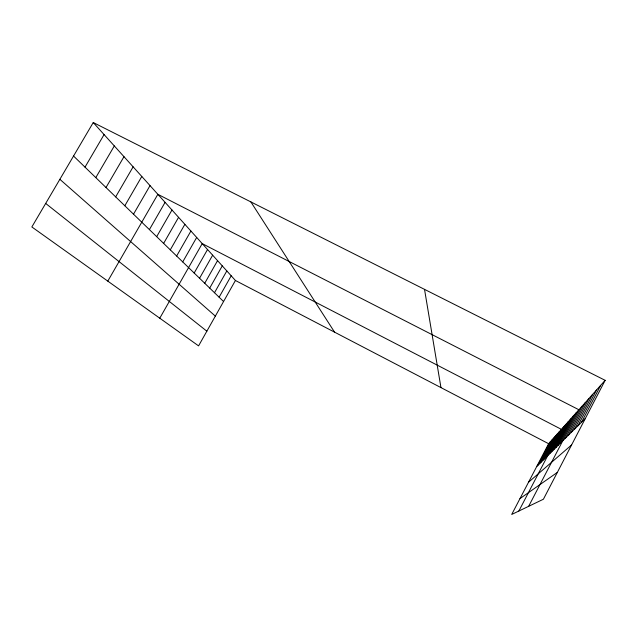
<?xml version="1.0" encoding="UTF-8"?>
<svg xmlns="http://www.w3.org/2000/svg" width="637" height="637" viewBox="0 0 637 637"><rect width="100%" height="100%" fill="white"/><g stroke="black" fill="none" stroke-linecap="round" stroke-linejoin="round"><path stroke-width="0.96" d="M568.3 435.294L585.331 402.552M571.309 432.324L588.835 398.627M574.502 429.163L592.545 394.47M577.894 425.819L596.487 390.051M581.509 422.251L600.675 385.345M605.15 380.329L543.401 499.233L511.702 514.465L548.624 443.71L605.15 380.329L93.249 122.535L31.85 226.955L198.577 345.875L235.419 280.487L93.249 122.535M538.138 465.098L550.241 441.895M539.579 463.672L551.913 440.016M541.076 462.191L553.664 438.057M542.636 460.647L555.48 436.019M544.269 459.038L557.375 433.893M545.965 457.358L559.358 431.671M518.852 511.033L561.42 429.362L202.224 243.605L159.776 318.197M549.596 453.775L563.578 426.941M551.538 451.856L565.839 424.409M553.569 449.849L568.204 421.758M555.703 447.739L570.68 418.971M557.94 445.534L573.284 416.057M560.289 443.209L576.023 412.991M528.646 506.327L578.898 409.758L157.857 194.309L107.796 281.124M565.457 438.105L582.027 406.255M214.502 292.733L226.82 270.932M219.12 297.208L231.199 275.797M199.564 278.242L212.647 255.182M204.74 283.258L217.551 260.637M209.716 288.083L222.273 265.884M182.731 261.918L196.682 237.45M194.181 273.018L207.535 249.513M170.286 249.847L184.873 224.335M176.64 256.01L190.909 231.032M156.686 236.653L171.982 210.011M163.637 243.398L178.575 217.336M149.408 229.599L165.087 202.343M133.515 214.191L150.029 185.622M115.679 196.881L133.125 166.838M124.828 205.759L141.796 176.473M106.013 187.517L123.984 156.678M95.805 177.612L114.318 145.937M85.008 167.141L104.086 134.574M536.752 466.467L585.355 418.445M528.511 482.257L571.588 444.952M519.999 498.572L557.327 472.423M235.419 280.487L548.624 443.71M45.681 203.434L206.85 331.192M59.862 179.315L215.346 316.111M73.55 156.033L223.563 301.524M250.874 201.913L334.552 332.148M424.529 289.365L440.955 387.599"/></g></svg>
